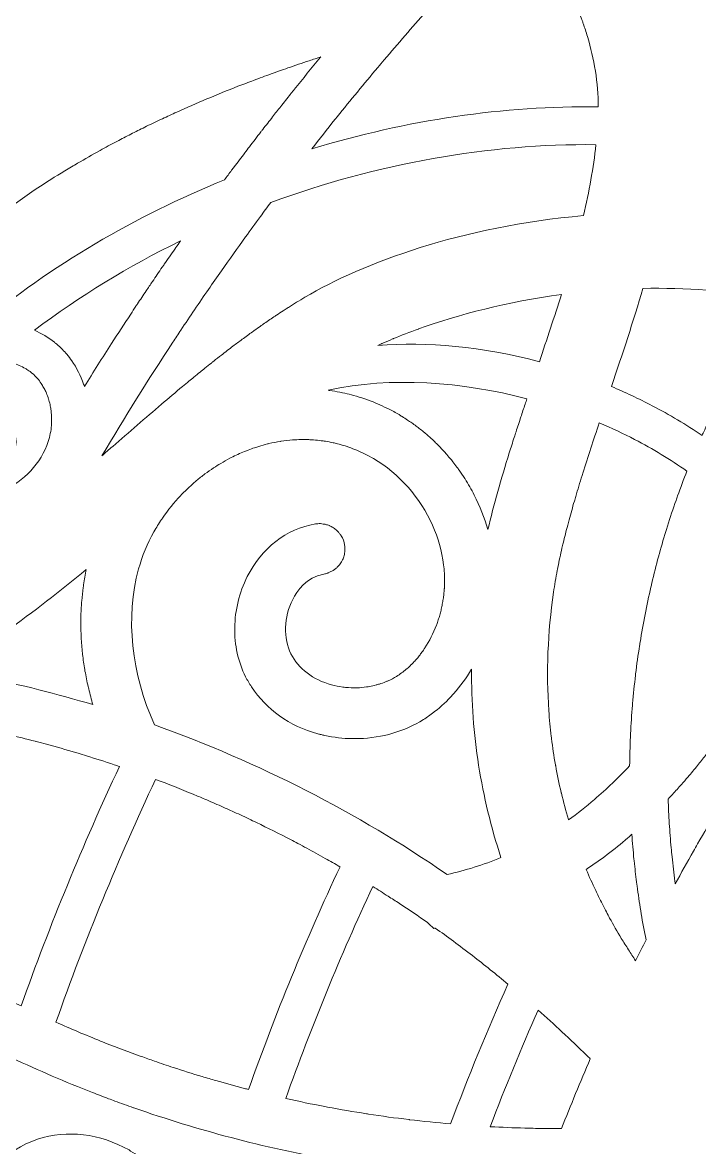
# Model space of a CAD drawing. Header units: millimetres. Extents: x -131 to 670, y -112 to 1620.
# Drawn here: x 344 to 379.3, y 759.7 to 818.3 of the extents above; entities that cross this region are included whole.
import ezdxf

# ---------------------------------------------------------------- set-up
doc = ezdxf.new("R2010")
doc.units = ezdxf.units.MM
doc.header["$MEASUREMENT"] = 0
doc.layers.add('Layer 2', color=7, linetype='Continuous')

msp = doc.modelspace()

# ---------------------------------------------------------------- linework, layer by layer
at = {"layer": 'Layer 2', "lineweight": 0}
for points, knots in [([(358.05, 825.986), (358.466, 825.948), (358.882, 825.901), (359.299, 825.846), (359.301, 825.845), (359.303, 825.845), (359.304, 825.845), (359.294, 825.842), (359.284, 825.84), (359.274, 825.838), (358.617, 825.683), (357.963, 825.517), (357.311, 825.342), (357.069, 825.277), (356.83, 825.204), (356.588, 825.136), (356.169, 825.018), (355.75, 824.902), (355.333, 824.776), (355.038, 824.686), (354.744, 824.589), (354.451, 824.495), (354.093, 824.381), (353.735, 824.27), (353.38, 824.15), (353.055, 824.04), (352.733, 823.923), (352.41, 823.808), (352.09, 823.695), (351.77, 823.583), (351.452, 823.466), (351.106, 823.337), (350.764, 823.201), (350.42, 823.066), (350.13, 822.953), (349.839, 822.841), (349.549, 822.723), (349.188, 822.575), (348.83, 822.421), (348.472, 822.268), (348.206, 822.154), (347.94, 822.041), (347.676, 821.924), (347.301, 821.758), (346.929, 821.584), (346.557, 821.411), (346.315, 821.298), (346.073, 821.186), (345.834, 821.071), (345.446, 820.884), (345.061, 820.691), (344.676, 820.497), (344.458, 820.386), (344.239, 820.276), (344.022, 820.164), (343.623, 819.956), (343.227, 819.743), (342.832, 819.527), (342.636, 819.42), (342.44, 819.313), (342.245, 819.204), (341.835, 818.974), (341.428, 818.741), (341.023, 818.503), (340.849, 818.4), (340.676, 818.297), (340.502, 818.193), (340.082, 817.941), (339.666, 817.685), (339.251, 817.424), (339.1, 817.328), (338.948, 817.231), (338.798, 817.134), (338.367, 816.858), (337.94, 816.577), (337.517, 816.291), (337.389, 816.204), (337.261, 816.116), (337.134, 816.029), (336.693, 815.726), (336.255, 815.419), (335.821, 815.106), (335.718, 815.031), (335.616, 814.956), (335.514, 814.881), (335.061, 814.549), (334.611, 814.214), (334.166, 813.87), (334.091, 813.812), (334.017, 813.753), (333.943, 813.695), (333.475, 813.33), (333.011, 812.961), (332.552, 812.583), (332.511, 812.549), (332.471, 812.515), (332.43, 812.481), (331.944, 812.079), (331.462, 811.67), (330.987, 811.252), (333.06, 815.695), (336.707, 819.635), (341.349, 822.239), (342.419, 822.839), (343.504, 823.357), (344.596, 823.803), (344.597, 823.803), (344.599, 823.804), (344.6, 823.804), (344.868, 823.914), (345.136, 824.018), (345.405, 824.119), (345.417, 824.123), (345.429, 824.127), (345.441, 824.132), (345.7, 824.229), (345.96, 824.322), (346.219, 824.411), (346.235, 824.416), (346.251, 824.422), (346.267, 824.427), (346.525, 824.515), (346.782, 824.599), (347.039, 824.679), (347.054, 824.684), (347.07, 824.689), (347.085, 824.694), (347.345, 824.774), (347.605, 824.851), (347.864, 824.925), (347.875, 824.928), (347.887, 824.931), (347.898, 824.934), (348.164, 825.009), (348.429, 825.081), (348.695, 825.148), (348.699, 825.149), (348.703, 825.15), (348.706, 825.151), (350.616, 825.637), (352.506, 825.937), (354.325, 826.101), (355.151, 826.126), (355.978, 826.118), (356.808, 826.076), (356.841, 826.074), (356.874, 826.07), (356.907, 826.069), (357.288, 826.048), (357.669, 826.022), (358.05, 825.986)], [0, 0, 0, 0, 1, 1, 1, 2, 2, 2, 3, 3, 3, 4, 4, 4, 5, 5, 5, 6, 6, 6, 7, 7, 7, 8, 8, 8, 9, 9, 9, 10, 10, 10, 11, 11, 11, 12, 12, 12, 13, 13, 13, 14, 14, 14, 15, 15, 15, 16, 16, 16, 17, 17, 17, 18, 18, 18, 19, 19, 19, 20, 20, 20, 21, 21, 21, 22, 22, 22, 23, 23, 23, 24, 24, 24, 25, 25, 25, 26, 26, 26, 27, 27, 27, 28, 28, 28, 29, 29, 29, 30, 30, 30, 31, 31, 31, 32, 32, 32, 33, 33, 33, 34, 34, 34, 35, 35, 35, 36, 36, 36, 37, 37, 37, 38, 38, 38, 39, 39, 39, 40, 40, 40, 41, 41, 41, 42, 42, 42, 43, 43, 43, 44, 44, 44, 45, 45, 45, 46, 46, 46, 47, 47, 47, 48, 48, 48, 49, 49, 49, 50, 50, 50, 50]), ([(359.085, 811.734), (359.483, 812.242), (359.877, 812.753), (360.281, 813.257), (360.322, 813.307), (360.362, 813.359), (360.402, 813.409), (361.095, 814.269), (361.8, 815.122), (362.513, 815.969), (362.624, 816.1), (362.735, 816.232), (362.846, 816.363), (363.567, 817.213), (364.296, 818.059), (365.038, 818.895), (367.553, 819.3), (370.104, 819.541), (372.678, 819.609), (372.776, 819.389), (372.869, 819.167), (372.959, 818.941), (373.026, 818.771), (373.089, 818.598), (373.152, 818.425), (373.171, 818.372), (373.192, 818.32), (373.21, 818.267), (373.288, 818.042), (373.362, 817.815), (373.43, 817.586), (373.431, 817.585), (373.431, 817.583), (373.432, 817.581), (373.779, 816.413), (373.992, 815.183), (373.994, 813.923), (369.102, 813.989), (364.011, 813.231), (359.085, 811.734)], [0, 0, 0, 0, 1, 1, 1, 2, 2, 2, 3, 3, 3, 4, 4, 4, 5, 5, 5, 6, 6, 6, 7, 7, 7, 8, 8, 8, 9, 9, 9, 10, 10, 10, 11, 11, 11, 12, 12, 12, 13, 13, 13, 13]), ([(341.722, 802.502), (341.653, 802.482), (341.585, 802.46), (341.517, 802.437), (341.451, 802.418), (341.384, 802.396), (341.319, 802.37), (339.802, 801.763), (338.743, 800.197), (338.744, 798.562), (338.744, 797.681), (339.04, 796.851), (339.567, 796.234), (339.642, 796.145), (339.722, 796.061), (339.807, 795.982), (339.866, 795.926), (339.929, 795.873), (339.995, 795.822), (340.001, 795.817), (340.007, 795.813), (340.014, 795.808), (340.073, 795.763), (340.134, 795.72), (340.197, 795.678), (340.209, 795.67), (340.222, 795.662), (340.235, 795.654), (340.293, 795.617), (340.353, 795.582), (340.414, 795.549), (340.429, 795.54), (340.444, 795.533), (340.459, 795.525), (340.521, 795.493), (340.583, 795.463), (340.647, 795.435), (340.662, 795.429), (340.676, 795.423), (340.691, 795.416), (340.758, 795.388), (340.826, 795.363), (340.895, 795.339), (340.907, 795.335), (340.919, 795.331), (340.931, 795.327), (341.007, 795.302), (341.085, 795.281), (341.163, 795.262), (341.168, 795.261), (341.173, 795.26), (341.178, 795.259), (341.48, 795.189), (341.795, 795.168), (342.107, 795.207), (342.113, 795.208), (342.119, 795.208), (342.125, 795.209), (342.185, 795.217), (342.245, 795.228), (342.305, 795.241), (342.318, 795.243), (342.33, 795.246), (342.343, 795.249), (342.4, 795.262), (342.457, 795.278), (342.514, 795.295), (342.528, 795.299), (342.542, 795.304), (342.556, 795.308), (342.613, 795.327), (342.669, 795.348), (342.726, 795.371), (342.737, 795.376), (342.749, 795.382), (342.761, 795.387), (342.819, 795.412), (342.877, 795.439), (342.934, 795.47), (342.939, 795.473), (342.944, 795.476), (342.949, 795.479), (343.076, 795.549), (343.201, 795.629), (343.32, 795.726), (343.689, 796.03), (343.784, 796.548), (343.568, 796.957), (343.538, 797.015), (343.501, 797.071), (343.457, 797.124), (343.11, 797.548), (342.485, 797.611), (342.061, 797.263), (341.842, 797.083), (341.405, 797.205), (341.162, 797.432), (341.026, 797.559), (340.918, 797.728), (340.844, 797.921), (340.77, 798.115), (340.729, 798.334), (340.729, 798.561), (340.728, 799.391), (341.288, 800.218), (342.059, 800.526), (342.382, 800.656), (342.746, 800.693), (343.11, 800.65), (343.126, 800.648), (343.142, 800.645), (343.159, 800.643), (343.261, 800.629), (343.363, 800.609), (343.464, 800.582), (343.481, 800.578), (343.499, 800.574), (343.516, 800.569), (343.744, 800.505), (343.965, 800.409), (344.171, 800.286), (344.193, 800.273), (344.215, 800.259), (344.236, 800.245), (344.316, 800.194), (344.393, 800.139), (344.466, 800.08), (344.489, 800.062), (344.511, 800.045), (344.533, 800.027), (344.623, 799.95), (344.709, 799.868), (344.787, 799.779), (344.862, 799.692), (344.93, 799.599), (344.995, 799.502), (345.015, 799.472), (345.033, 799.442), (345.052, 799.411), (345.096, 799.339), (345.137, 799.265), (345.175, 799.189), (345.192, 799.155), (345.21, 799.121), (345.226, 799.086), (345.271, 798.988), (345.312, 798.887), (345.347, 798.783), (345.355, 798.76), (345.362, 798.737), (345.369, 798.713), (345.401, 798.615), (345.427, 798.514), (345.45, 798.412), (345.46, 798.367), (345.468, 798.321), (345.476, 798.276), (345.49, 798.199), (345.501, 798.12), (345.51, 798.042), (345.515, 797.994), (345.521, 797.947), (345.525, 797.899), (345.532, 797.8), (345.535, 797.701), (345.535, 797.602), (345.535, 797.58), (345.536, 797.558), (345.536, 797.536), (345.529, 797.255), (345.491, 796.973), (345.419, 796.698), (345.12, 795.552), (344.266, 794.534), (343.191, 794.042), (342.116, 793.548), (340.788, 793.565), (339.725, 794.087), (339.349, 794.271), (339.001, 794.519), (338.69, 794.816), (338.585, 794.916), (338.486, 795.024), (338.39, 795.136), (338.368, 795.16), (338.347, 795.186), (338.326, 795.211), (338.139, 795.437), (337.969, 795.683), (337.82, 795.946), (337.801, 795.979), (337.782, 796.012), (337.764, 796.046), (337.694, 796.175), (337.627, 796.307), (337.567, 796.444), (337.563, 796.453), (337.559, 796.463), (337.555, 796.473), (337.498, 796.604), (337.447, 796.739), (337.399, 796.876), (337.384, 796.919), (337.37, 796.962), (337.356, 797.006), (337.313, 797.138), (337.274, 797.273), (337.241, 797.409), (337.233, 797.439), (337.227, 797.469), (337.22, 797.499), (337.19, 797.63), (337.165, 797.763), (337.144, 797.898), (337.136, 797.951), (337.128, 798.004), (337.121, 798.057), (337.104, 798.187), (337.091, 798.318), (337.083, 798.449), (337.081, 798.473), (337.078, 798.495), (337.077, 798.519), (336.868, 802.474), (339.582, 806.307), (345.145, 809.914), (345.611, 810.215), (346.09, 810.511), (346.577, 810.802), (346.677, 810.862), (346.779, 810.921), (346.879, 810.98), (347.266, 811.207), (347.66, 811.43), (348.059, 811.651), (348.199, 811.728), (348.336, 811.806), (348.478, 811.882), (348.66, 811.98), (348.846, 812.077), (349.031, 812.174), (349.268, 812.298), (349.505, 812.423), (349.747, 812.546), (349.988, 812.668), (350.234, 812.788), (350.48, 812.909), (350.752, 813.042), (351.027, 813.173), (351.305, 813.304), (351.551, 813.419), (351.797, 813.534), (352.048, 813.648), (353.077, 814.114), (354.14, 814.562), (355.237, 814.991), (355.506, 815.095), (355.778, 815.198), (356.051, 815.301), (356.352, 815.414), (356.657, 815.527), (356.963, 815.638), (357.251, 815.742), (357.538, 815.846), (357.831, 815.947), (358.199, 816.076), (358.575, 816.2), (358.949, 816.325), (359.148, 816.39), (359.344, 816.458), (359.545, 816.523), (359.542, 816.52), (359.539, 816.517), (359.537, 816.513), (359.074, 815.953), (358.617, 815.388), (358.163, 814.822), (358.134, 814.785), (358.104, 814.75), (358.075, 814.713), (358.04, 814.67), (358.004, 814.627), (357.969, 814.582), (357.798, 814.368), (357.63, 814.152), (357.46, 813.937), (357.318, 813.758), (357.179, 813.579), (357.039, 813.399), (356.868, 813.181), (356.695, 812.964), (356.525, 812.745), (356.492, 812.7), (356.457, 812.657), (356.423, 812.613), (356.225, 812.358), (356.029, 812.1), (355.833, 811.843), (355.751, 811.735), (355.671, 811.627), (355.589, 811.52), (355.405, 811.277), (355.221, 811.035), (355.038, 810.791), (354.995, 810.733), (354.95, 810.675), (354.906, 810.617), (354.783, 810.451), (354.66, 810.284), (354.537, 810.118), (349.882, 808.223), (345.495, 805.659), (341.722, 802.502)], [0, 0, 0, 0, 1, 1, 1, 2, 2, 2, 3, 3, 3, 4, 4, 4, 5, 5, 5, 6, 6, 6, 7, 7, 7, 8, 8, 8, 9, 9, 9, 10, 10, 10, 11, 11, 11, 12, 12, 12, 13, 13, 13, 14, 14, 14, 15, 15, 15, 16, 16, 16, 17, 17, 17, 18, 18, 18, 19, 19, 19, 20, 20, 20, 21, 21, 21, 22, 22, 22, 23, 23, 23, 24, 24, 24, 25, 25, 25, 26, 26, 26, 27, 27, 27, 28, 28, 28, 29, 29, 29, 30, 30, 30, 31, 31, 31, 32, 32, 32, 33, 33, 33, 34, 34, 34, 35, 35, 35, 36, 36, 36, 37, 37, 37, 38, 38, 38, 39, 39, 39, 40, 40, 40, 41, 41, 41, 42, 42, 42, 43, 43, 43, 44, 44, 44, 45, 45, 45, 46, 46, 46, 47, 47, 47, 48, 48, 48, 49, 49, 49, 50, 50, 50, 51, 51, 51, 52, 52, 52, 53, 53, 53, 54, 54, 54, 55, 55, 55, 56, 56, 56, 57, 57, 57, 58, 58, 58, 59, 59, 59, 60, 60, 60, 61, 61, 61, 62, 62, 62, 63, 63, 63, 64, 64, 64, 65, 65, 65, 66, 66, 66, 67, 67, 67, 68, 68, 68, 69, 69, 69, 70, 70, 70, 71, 71, 71, 72, 72, 72, 73, 73, 73, 74, 74, 74, 75, 75, 75, 76, 76, 76, 77, 77, 77, 78, 78, 78, 79, 79, 79, 80, 80, 80, 81, 81, 81, 82, 82, 82, 83, 83, 83, 84, 84, 84, 85, 85, 85, 86, 86, 86, 87, 87, 87, 88, 88, 88, 89, 89, 89, 90, 90, 90, 91, 91, 91, 92, 92, 92, 93, 93, 93, 94, 94, 94, 95, 95, 95, 96, 96, 96, 97, 97, 97, 98, 98, 98, 99, 99, 99, 100, 100, 100, 101, 101, 101, 102, 102, 102, 103, 103, 103, 104, 104, 104, 104]), ([(358.717, 804), (358.716, 803.999), (358.715, 803.998), (358.714, 803.998), (358.429, 803.829), (358.145, 803.651), (357.861, 803.47), (357.806, 803.435), (357.751, 803.4), (357.695, 803.364), (357.658, 803.34), (357.62, 803.317), (357.583, 803.293), (357.469, 803.219), (357.356, 803.143), (357.244, 803.068), (357.199, 803.039), (357.155, 803.007), (357.111, 802.978), (356.924, 802.852), (356.737, 802.724), (356.551, 802.594), (356.505, 802.563), (356.46, 802.533), (356.415, 802.502), (356.304, 802.424), (356.194, 802.347), (356.083, 802.268), (356.054, 802.247), (356.025, 802.225), (355.996, 802.204), (355.817, 802.075), (355.638, 801.941), (355.459, 801.809), (355.297, 801.69), (355.136, 801.575), (354.974, 801.452), (354.973, 801.451), (354.973, 801.45), (354.972, 801.45), (354.773, 801.299), (354.573, 801.139), (354.374, 800.983), (354.24, 800.879), (354.106, 800.776), (353.973, 800.67), (353.931, 800.637), (353.89, 800.606), (353.849, 800.573), (353.736, 800.484), (353.624, 800.392), (353.511, 800.302), (353.43, 800.236), (353.348, 800.168), (353.266, 800.102), (353.159, 800.015), (353.052, 799.928), (352.945, 799.84), (352.858, 799.769), (352.77, 799.698), (352.683, 799.626), (352.573, 799.535), (352.462, 799.444), (352.352, 799.352), (351.987, 799.048), (351.621, 798.74), (351.253, 798.426), (350.415, 797.711), (349.57, 796.975), (348.713, 796.229), (348.525, 796.065), (348.336, 795.901), (348.148, 795.736), (349.33, 797.734), (350.561, 799.706), (351.839, 801.652), (351.979, 801.865), (352.124, 802.076), (352.265, 802.289), (352.737, 803), (353.214, 803.708), (353.698, 804.412), (353.921, 804.734), (354.147, 805.055), (354.373, 805.377), (354.787, 805.969), (355.206, 806.559), (355.63, 807.145), (355.885, 807.499), (356.142, 807.851), (356.401, 808.203), (356.583, 808.45), (356.768, 808.694), (356.952, 808.939), (362.472, 810.967), (368.311, 812.017), (373.873, 811.949), (373.742, 810.747), (373.517, 809.511), (373.22, 808.252), (366.896, 807.698), (361.726, 805.778), (358.717, 804)], [0, 0, 0, 0, 1, 1, 1, 2, 2, 2, 3, 3, 3, 4, 4, 4, 5, 5, 5, 6, 6, 6, 7, 7, 7, 8, 8, 8, 9, 9, 9, 10, 10, 10, 11, 11, 11, 12, 12, 12, 13, 13, 13, 14, 14, 14, 15, 15, 15, 16, 16, 16, 17, 17, 17, 18, 18, 18, 19, 19, 19, 20, 20, 20, 21, 21, 21, 22, 22, 22, 23, 23, 23, 24, 24, 24, 25, 25, 25, 26, 26, 26, 27, 27, 27, 28, 28, 28, 29, 29, 29, 30, 30, 30, 31, 31, 31, 32, 32, 32, 33, 33, 33, 34, 34, 34, 34]), ([(347.247, 799.352), (347.234, 799.393), (347.216, 799.431), (347.202, 799.471), (347.049, 799.907), (346.846, 800.321), (346.586, 800.694), (346.503, 800.812), (346.413, 800.925), (346.319, 801.035), (346.306, 801.051), (346.295, 801.068), (346.281, 801.084), (346.281, 801.084), (346.281, 801.084), (346.281, 801.084), (346.28, 801.085), (346.28, 801.085), (346.28, 801.086), (346.202, 801.175), (346.121, 801.261), (346.037, 801.343), (346.026, 801.354), (346.013, 801.363), (346.002, 801.374), (345.915, 801.457), (345.826, 801.536), (345.733, 801.611), (345.716, 801.626), (345.698, 801.639), (345.68, 801.653), (345.358, 801.908), (345.007, 802.119), (344.637, 802.279), (346.992, 804.059), (349.551, 805.618), (352.241, 806.933), (352.218, 806.9), (352.195, 806.866), (352.171, 806.832), (352.095, 806.724), (352.018, 806.616), (351.943, 806.507), (351.76, 806.245), (351.575, 805.982), (351.394, 805.718), (351.36, 805.668), (351.326, 805.618), (351.292, 805.568), (351.121, 805.318), (350.953, 805.067), (350.783, 804.817), (350.674, 804.654), (350.562, 804.491), (350.453, 804.328), (350.302, 804.105), (350.15, 803.882), (350.001, 803.658), (349.974, 803.616), (349.947, 803.574), (349.92, 803.533), (349.83, 803.398), (349.743, 803.261), (349.654, 803.125), (349.318, 802.615), (348.982, 802.105), (348.653, 801.591), (348.178, 800.849), (347.709, 800.102), (347.247, 799.352)], [0, 0, 0, 0, 1, 1, 1, 2, 2, 2, 3, 3, 3, 4, 4, 4, 5, 5, 5, 6, 6, 6, 7, 7, 7, 8, 8, 8, 9, 9, 9, 10, 10, 10, 11, 11, 11, 12, 12, 12, 13, 13, 13, 14, 14, 14, 15, 15, 15, 16, 16, 16, 17, 17, 17, 18, 18, 18, 19, 19, 19, 20, 20, 20, 21, 21, 21, 22, 22, 22, 23, 23, 23, 23]), ([(376.32, 804.462), (378.544, 804.501), (380.741, 804.338), (382.905, 803.974), (382.949, 803.746), (382.989, 803.515), (383.028, 803.284), (382.914, 803.117), (382.809, 802.944), (382.698, 802.775), (382.498, 802.473), (382.299, 802.172), (382.107, 801.866), (381.987, 801.673), (381.873, 801.478), (381.756, 801.283), (381.563, 800.964), (381.372, 800.643), (381.188, 800.318), (381.095, 800.154), (381.005, 799.989), (380.914, 799.824), (380.705, 799.445), (380.502, 799.063), (380.305, 798.678), (380.244, 798.558), (380.182, 798.438), (380.122, 798.317), (379.892, 797.857), (379.671, 797.393), (379.458, 796.925), (379.439, 796.883), (379.418, 796.843), (379.399, 796.801), (378.563, 797.364), (377.7, 797.885), (376.803, 798.351), (376.095, 798.72), (375.387, 799.05), (374.68, 799.349), (375.25, 801.042), (375.819, 802.751), (376.32, 804.462)], [0, 0, 0, 0, 1, 1, 1, 2, 2, 2, 3, 3, 3, 4, 4, 4, 5, 5, 5, 6, 6, 6, 7, 7, 7, 8, 8, 8, 9, 9, 9, 10, 10, 10, 11, 11, 11, 12, 12, 12, 13, 13, 13, 14, 14, 14, 14]), ([(362.523, 801.495), (362.571, 801.517), (362.617, 801.539), (362.666, 801.561), (362.705, 801.578), (362.744, 801.595), (362.783, 801.612), (362.946, 801.684), (363.112, 801.755), (363.284, 801.827), (363.302, 801.834), (363.319, 801.841), (363.337, 801.849), (363.743, 802.016), (364.173, 802.183), (364.626, 802.346), (364.632, 802.348), (364.638, 802.35), (364.643, 802.352), (366.716, 803.096), (369.258, 803.768), (372.075, 804.146), (371.709, 802.978), (371.318, 801.806), (370.926, 800.641), (367.947, 801.438), (365.083, 801.674), (362.523, 801.495)], [0, 0, 0, 0, 1, 1, 1, 2, 2, 2, 3, 3, 3, 4, 4, 4, 5, 5, 5, 6, 6, 6, 7, 7, 7, 8, 8, 8, 9, 9, 9, 9]), ([(368.252, 791.897), (368.071, 792.515), (367.831, 793.117), (367.537, 793.692), (367.537, 793.693), (367.536, 793.693), (367.536, 793.694), (367.536, 793.694), (367.536, 793.695), (367.535, 793.696), (367.389, 793.983), (367.229, 794.263), (367.056, 794.535), (367.056, 794.536), (367.056, 794.537), (367.055, 794.537), (367.051, 794.543), (367.047, 794.549), (367.043, 794.555), (366.949, 794.703), (366.85, 794.848), (366.749, 794.992), (366.711, 795.045), (366.672, 795.096), (366.634, 795.149), (366.563, 795.245), (366.49, 795.341), (366.416, 795.434), (366.37, 795.493), (366.324, 795.55), (366.277, 795.607), (366.204, 795.695), (366.13, 795.781), (366.054, 795.867), (366.006, 795.921), (365.959, 795.977), (365.909, 796.03), (365.815, 796.133), (365.717, 796.234), (365.618, 796.333), (365.557, 796.394), (365.495, 796.454), (365.433, 796.513), (365.338, 796.604), (365.243, 796.693), (365.145, 796.779), (365.083, 796.834), (365.019, 796.886), (364.956, 796.939), (364.88, 797.003), (364.803, 797.067), (364.724, 797.129), (364.656, 797.183), (364.586, 797.236), (364.516, 797.288), (364.439, 797.346), (364.36, 797.402), (364.28, 797.458), (364.209, 797.508), (364.139, 797.558), (364.066, 797.605), (363.972, 797.668), (363.875, 797.727), (363.778, 797.787), (363.725, 797.819), (363.674, 797.854), (363.621, 797.885), (363.438, 797.992), (363.253, 798.09), (363.066, 798.184), (363.041, 798.197), (363.015, 798.209), (362.989, 798.222), (362.827, 798.302), (362.662, 798.377), (362.497, 798.448), (362.467, 798.461), (362.438, 798.474), (362.408, 798.486), (362.03, 798.644), (361.646, 798.777), (361.257, 798.885), (361.22, 798.895), (361.184, 798.903), (361.148, 798.913), (360.992, 798.954), (360.835, 798.991), (360.677, 799.025), (360.63, 799.035), (360.582, 799.045), (360.534, 799.055), (360.359, 799.089), (360.183, 799.119), (360.007, 799.144), (359.989, 799.146), (359.972, 799.15), (359.954, 799.152), (359.944, 799.154), (359.934, 799.156), (359.924, 799.157), (363.215, 799.885), (366.911, 799.587), (370.28, 798.714), (370.248, 798.618), (370.217, 798.524), (370.185, 798.428), (370.111, 798.207), (370.038, 797.985), (369.965, 797.765), (369.88, 797.507), (369.796, 797.25), (369.712, 796.993), (369.681, 796.896), (369.65, 796.799), (369.619, 796.702), (369.533, 796.433), (369.444, 796.162), (369.361, 795.895), (368.938, 794.538), (368.557, 793.206), (368.252, 791.897)], [0, 0, 0, 0, 1, 1, 1, 2, 2, 2, 3, 3, 3, 4, 4, 4, 5, 5, 5, 6, 6, 6, 7, 7, 7, 8, 8, 8, 9, 9, 9, 10, 10, 10, 11, 11, 11, 12, 12, 12, 13, 13, 13, 14, 14, 14, 15, 15, 15, 16, 16, 16, 17, 17, 17, 18, 18, 18, 19, 19, 19, 20, 20, 20, 21, 21, 21, 22, 22, 22, 23, 23, 23, 24, 24, 24, 25, 25, 25, 26, 26, 26, 27, 27, 27, 28, 28, 28, 29, 29, 29, 30, 30, 30, 31, 31, 31, 32, 32, 32, 33, 33, 33, 34, 34, 34, 35, 35, 35, 36, 36, 36, 37, 37, 37, 38, 38, 38, 39, 39, 39, 40, 40, 40, 40]), ([(376.172, 786.027), (376.162, 785.965), (376.152, 785.903), (376.142, 785.841), (376.067, 785.355), (375.998, 784.868), (375.939, 784.378), (375.936, 784.355), (375.934, 784.331), (375.931, 784.308), (375.873, 783.817), (375.823, 783.325), (375.781, 782.83), (375.779, 782.804), (375.776, 782.777), (375.774, 782.75), (375.733, 782.253), (375.701, 781.754), (375.677, 781.253), (375.674, 781.199), (375.672, 781.145), (375.67, 781.091), (375.648, 780.589), (375.631, 780.086), (375.626, 779.581), (375.041, 778.97), (374.431, 778.382), (373.79, 777.825), (373.354, 777.448), (372.903, 777.102), (372.445, 776.773), (372.442, 776.779), (372.441, 776.787), (372.439, 776.794), (372.304, 777.245), (372.183, 777.7), (372.073, 778.158), (372.069, 778.174), (372.066, 778.19), (372.062, 778.205), (371.954, 778.66), (371.859, 779.117), (371.776, 779.578), (371.772, 779.6), (371.768, 779.622), (371.764, 779.644), (371.684, 780.096), (371.615, 780.553), (371.558, 781.011), (371.554, 781.045), (371.55, 781.079), (371.546, 781.113), (371.493, 781.558), (371.451, 782.006), (371.419, 782.458), (371.281, 784.457), (371.361, 786.515), (371.664, 788.628), (371.718, 789.005), (371.784, 789.388), (371.858, 789.775), (371.868, 789.828), (371.88, 789.882), (371.891, 789.936), (371.956, 790.265), (372.026, 790.596), (372.104, 790.932), (372.124, 791.019), (372.147, 791.108), (372.168, 791.196), (372.241, 791.504), (372.319, 791.814), (372.401, 792.128), (372.426, 792.221), (372.452, 792.316), (372.477, 792.41), (372.564, 792.729), (372.653, 793.05), (372.748, 793.373), (372.772, 793.456), (372.796, 793.538), (372.82, 793.621), (372.926, 793.98), (373.036, 794.341), (373.149, 794.705), (373.163, 794.748), (373.176, 794.791), (373.189, 794.835), (373.458, 795.692), (373.745, 796.564), (374.042, 797.451), (374.687, 797.181), (375.307, 796.893), (375.888, 796.591), (376.831, 796.1), (377.737, 795.547), (378.608, 794.94), (378.439, 794.512), (378.28, 794.08), (378.125, 793.647), (378.098, 793.571), (378.071, 793.495), (378.044, 793.419), (377.887, 792.974), (377.737, 792.526), (377.595, 792.075), (377.583, 792.037), (377.572, 791.998), (377.561, 791.96), (377.425, 791.525), (377.297, 791.087), (377.176, 790.647), (377.161, 790.592), (377.145, 790.538), (377.13, 790.483), (377.005, 790.025), (376.889, 789.564), (376.779, 789.1), (376.764, 789.034), (376.749, 788.967), (376.733, 788.9), (376.514, 787.952), (376.327, 786.994), (376.172, 786.027)], [0, 0, 0, 0, 1, 1, 1, 2, 2, 2, 3, 3, 3, 4, 4, 4, 5, 5, 5, 6, 6, 6, 7, 7, 7, 8, 8, 8, 9, 9, 9, 10, 10, 10, 11, 11, 11, 12, 12, 12, 13, 13, 13, 14, 14, 14, 15, 15, 15, 16, 16, 16, 17, 17, 17, 18, 18, 18, 19, 19, 19, 20, 20, 20, 21, 21, 21, 22, 22, 22, 23, 23, 23, 24, 24, 24, 25, 25, 25, 26, 26, 26, 27, 27, 27, 28, 28, 28, 29, 29, 29, 30, 30, 30, 31, 31, 31, 32, 32, 32, 33, 33, 33, 34, 34, 34, 35, 35, 35, 36, 36, 36, 37, 37, 37, 38, 38, 38, 39, 39, 39, 40, 40, 40, 41, 41, 41, 41]), ([(360.79, 791.101), (360.761, 791.272), (360.699, 791.427), (360.614, 791.566), (360.614, 791.567), (360.614, 791.567), (360.614, 791.567), (360.598, 791.594), (360.579, 791.619), (360.561, 791.644), (360.56, 791.645), (360.559, 791.646), (360.558, 791.647), (360.531, 791.685), (360.503, 791.722), (360.472, 791.757), (360.471, 791.758), (360.47, 791.76), (360.469, 791.761), (360.448, 791.785), (360.425, 791.808), (360.402, 791.83), (360.4, 791.831), (360.399, 791.832), (360.398, 791.833), (360.367, 791.863), (360.334, 791.892), (360.3, 791.918), (360.297, 791.92), (360.295, 791.923), (360.292, 791.925), (360.267, 791.945), (360.241, 791.964), (360.214, 791.982), (360.212, 791.984), (360.209, 791.985), (360.207, 791.986), (360.173, 792.009), (360.137, 792.028), (360.101, 792.047), (360.096, 792.05), (360.092, 792.053), (360.086, 792.055), (360.059, 792.069), (360.032, 792.084), (360.004, 792.097), (360.001, 792.098), (359.998, 792.098), (359.995, 792.1), (359.961, 792.114), (359.925, 792.125), (359.889, 792.136), (359.876, 792.14), (359.864, 792.145), (359.851, 792.149), (359.825, 792.156), (359.8, 792.166), (359.774, 792.172), (359.772, 792.172), (359.769, 792.172), (359.767, 792.173), (359.734, 792.18), (359.701, 792.182), (359.668, 792.186), (359.623, 792.193), (359.58, 792.203), (359.534, 792.205), (359.445, 792.208), (359.355, 792.202), (359.264, 792.187), (357.761, 791.932), (356.469, 790.933), (355.721, 789.446), (355.3, 788.609), (355.081, 787.69), (355.066, 786.788), (355.051, 785.886), (355.239, 785), (355.633, 784.227), (355.726, 784.046), (355.828, 783.87), (355.938, 783.701), (356.712, 782.522), (357.919, 781.663), (359.396, 781.253), (359.452, 781.238), (359.509, 781.228), (359.565, 781.214), (359.629, 781.198), (359.693, 781.182), (359.757, 781.169), (360.227, 781.065), (360.705, 781.011), (361.181, 781.003), (361.231, 781.002), (361.28, 781.003), (361.329, 781.003), (361.399, 781.003), (361.47, 781), (361.54, 781.003), (362.737, 781.045), (363.908, 781.385), (364.891, 781.999), (365.075, 782.115), (365.252, 782.242), (365.424, 782.374), (365.44, 782.386), (365.456, 782.398), (365.472, 782.41), (365.815, 782.677), (366.133, 782.975), (366.426, 783.3), (366.44, 783.314), (366.452, 783.329), (366.465, 783.343), (366.813, 783.734), (367.125, 784.161), (367.396, 784.619), (367.386, 782.924), (367.51, 781.255), (367.766, 779.619), (368.023, 777.98), (368.411, 776.374), (368.929, 774.806), (368.009, 774.426), (367.071, 774.128), (366.123, 773.928), (361.441, 777.144), (356.329, 779.775), (350.891, 781.717), (349.685, 784.392), (349.366, 787.317), (350.062, 789.844), (350.247, 790.517), (350.518, 791.169), (350.862, 791.785), (350.984, 792.002), (351.116, 792.214), (351.255, 792.422), (351.272, 792.447), (351.289, 792.472), (351.305, 792.496), (351.589, 792.911), (351.907, 793.305), (352.255, 793.674), (352.273, 793.694), (352.292, 793.713), (352.311, 793.733), (352.435, 793.862), (352.567, 793.985), (352.699, 794.108), (352.807, 794.209), (352.917, 794.307), (353.03, 794.403), (353.17, 794.522), (353.309, 794.641), (353.455, 794.751), (353.474, 794.766), (353.493, 794.78), (353.512, 794.794), (353.659, 794.904), (353.813, 795.005), (353.966, 795.107), (354.09, 795.188), (354.214, 795.267), (354.342, 795.342), (354.498, 795.435), (354.655, 795.529), (354.817, 795.613), (354.838, 795.624), (354.859, 795.635), (354.88, 795.645), (355.11, 795.763), (355.344, 795.871), (355.583, 795.969), (355.646, 795.994), (355.709, 796.016), (355.773, 796.04), (355.881, 796.082), (355.989, 796.122), (356.097, 796.158), (356.172, 796.184), (356.247, 796.207), (356.322, 796.23), (356.472, 796.276), (356.622, 796.318), (356.771, 796.355), (356.797, 796.361), (356.822, 796.369), (356.847, 796.375), (357.048, 796.422), (357.25, 796.461), (357.45, 796.492), (357.457, 796.493), (357.464, 796.494), (357.47, 796.495), (357.675, 796.526), (357.879, 796.55), (358.082, 796.565), (358.226, 796.576), (358.37, 796.582), (358.513, 796.586), (358.535, 796.586), (358.558, 796.588), (358.58, 796.588), (358.657, 796.589), (358.732, 796.585), (358.809, 796.584), (358.887, 796.582), (358.965, 796.582), (359.043, 796.578), (359.088, 796.575), (359.132, 796.57), (359.176, 796.566), (359.306, 796.557), (359.436, 796.544), (359.564, 796.528), (359.639, 796.518), (359.713, 796.507), (359.787, 796.496), (359.92, 796.474), (360.053, 796.449), (360.186, 796.42), (360.26, 796.403), (360.335, 796.386), (360.409, 796.367), (360.544, 796.333), (360.679, 796.295), (360.812, 796.253), (360.88, 796.231), (360.947, 796.208), (361.014, 796.185), (361.15, 796.137), (361.285, 796.086), (361.419, 796.03), (361.714, 795.906), (362.005, 795.764), (362.288, 795.599), (363.642, 794.808), (364.727, 793.558), (365.366, 792.119), (365.656, 791.465), (365.855, 790.771), (365.944, 790.063), (365.981, 789.771), (365.996, 789.478), (365.994, 789.187), (365.992, 789.075), (365.987, 788.963), (365.981, 788.852), (365.98, 788.836), (365.98, 788.819), (365.978, 788.802), (365.972, 788.71), (365.962, 788.619), (365.952, 788.527), (365.947, 788.485), (365.944, 788.443), (365.938, 788.401), (365.927, 788.315), (365.913, 788.229), (365.899, 788.143), (365.891, 788.098), (365.884, 788.052), (365.875, 788.007), (365.859, 787.922), (365.841, 787.839), (365.822, 787.756), (365.811, 787.711), (365.801, 787.667), (365.789, 787.623), (365.768, 787.539), (365.746, 787.455), (365.722, 787.372), (365.71, 787.332), (365.697, 787.293), (365.684, 787.253), (365.657, 787.167), (365.63, 787.082), (365.599, 786.998), (365.589, 786.968), (365.577, 786.939), (365.565, 786.91), (365.407, 786.492), (365.208, 786.097), (364.972, 785.735), (364.96, 785.716), (364.948, 785.697), (364.935, 785.678), (364.883, 785.6), (364.828, 785.525), (364.773, 785.451), (364.755, 785.426), (364.737, 785.402), (364.718, 785.378), (364.663, 785.306), (364.606, 785.237), (364.548, 785.169), (364.528, 785.145), (364.507, 785.122), (364.486, 785.098), (364.426, 785.031), (364.365, 784.965), (364.302, 784.902), (364.283, 784.882), (364.262, 784.863), (364.242, 784.843), (364.176, 784.779), (364.109, 784.715), (364.039, 784.655), (364.026, 784.643), (364.012, 784.633), (363.999, 784.622), (363.836, 784.484), (363.666, 784.357), (363.487, 784.245), (363.486, 784.244), (363.486, 784.244), (363.485, 784.244), (363.351, 784.16), (363.208, 784.087), (363.061, 784.02), (363.015, 783.999), (362.966, 783.982), (362.919, 783.963), (362.814, 783.92), (362.706, 783.88), (362.597, 783.847), (362.541, 783.829), (362.485, 783.813), (362.429, 783.799), (362.317, 783.769), (362.203, 783.745), (362.088, 783.724), (362.036, 783.714), (361.985, 783.703), (361.933, 783.696), (361.767, 783.672), (361.599, 783.655), (361.431, 783.65), (361.43, 783.65), (361.428, 783.65), (361.427, 783.649), (361.23, 783.643), (361.032, 783.654), (360.835, 783.674), (360.785, 783.679), (360.736, 783.684), (360.687, 783.692), (360.49, 783.718), (360.293, 783.752), (360.102, 783.805), (360.102, 783.805), (360.101, 783.805), (360.101, 783.805), (359.138, 784.072), (358.389, 784.648), (357.991, 785.427), (357.592, 786.211), (357.629, 787.348), (358.086, 788.255), (358.301, 788.682), (358.796, 789.422), (359.706, 789.576), (359.768, 789.586), (359.825, 789.606), (359.883, 789.624), (359.901, 789.63), (359.919, 789.633), (359.936, 789.639), (359.986, 789.657), (360.031, 789.681), (360.077, 789.704), (360.103, 789.717), (360.131, 789.729), (360.156, 789.744), (360.198, 789.769), (360.237, 789.797), (360.275, 789.826), (360.301, 789.845), (360.326, 789.864), (360.35, 789.884), (360.385, 789.915), (360.418, 789.948), (360.45, 789.982), (360.472, 790.006), (360.493, 790.03), (360.513, 790.055), (360.542, 790.091), (360.569, 790.128), (360.594, 790.166), (360.612, 790.195), (360.628, 790.224), (360.644, 790.253), (360.666, 790.293), (360.687, 790.332), (360.704, 790.374), (360.718, 790.407), (360.728, 790.441), (360.739, 790.474), (360.752, 790.516), (360.767, 790.557), (360.777, 790.6), (360.786, 790.643), (360.789, 790.688), (360.794, 790.732), (360.808, 790.853), (360.811, 790.975), (360.79, 791.101)], [0, 0, 0, 0, 1, 1, 1, 2, 2, 2, 3, 3, 3, 4, 4, 4, 5, 5, 5, 6, 6, 6, 7, 7, 7, 8, 8, 8, 9, 9, 9, 10, 10, 10, 11, 11, 11, 12, 12, 12, 13, 13, 13, 14, 14, 14, 15, 15, 15, 16, 16, 16, 17, 17, 17, 18, 18, 18, 19, 19, 19, 20, 20, 20, 21, 21, 21, 22, 22, 22, 23, 23, 23, 24, 24, 24, 25, 25, 25, 26, 26, 26, 27, 27, 27, 28, 28, 28, 29, 29, 29, 30, 30, 30, 31, 31, 31, 32, 32, 32, 33, 33, 33, 34, 34, 34, 35, 35, 35, 36, 36, 36, 37, 37, 37, 38, 38, 38, 39, 39, 39, 40, 40, 40, 41, 41, 41, 42, 42, 42, 43, 43, 43, 44, 44, 44, 45, 45, 45, 46, 46, 46, 47, 47, 47, 48, 48, 48, 49, 49, 49, 50, 50, 50, 51, 51, 51, 52, 52, 52, 53, 53, 53, 54, 54, 54, 55, 55, 55, 56, 56, 56, 57, 57, 57, 58, 58, 58, 59, 59, 59, 60, 60, 60, 61, 61, 61, 62, 62, 62, 63, 63, 63, 64, 64, 64, 65, 65, 65, 66, 66, 66, 67, 67, 67, 68, 68, 68, 69, 69, 69, 70, 70, 70, 71, 71, 71, 72, 72, 72, 73, 73, 73, 74, 74, 74, 75, 75, 75, 76, 76, 76, 77, 77, 77, 78, 78, 78, 79, 79, 79, 80, 80, 80, 81, 81, 81, 82, 82, 82, 83, 83, 83, 84, 84, 84, 85, 85, 85, 86, 86, 86, 87, 87, 87, 88, 88, 88, 89, 89, 89, 90, 90, 90, 91, 91, 91, 92, 92, 92, 93, 93, 93, 94, 94, 94, 95, 95, 95, 96, 96, 96, 97, 97, 97, 98, 98, 98, 99, 99, 99, 100, 100, 100, 101, 101, 101, 102, 102, 102, 103, 103, 103, 104, 104, 104, 105, 105, 105, 106, 106, 106, 107, 107, 107, 108, 108, 108, 109, 109, 109, 110, 110, 110, 111, 111, 111, 112, 112, 112, 113, 113, 113, 114, 114, 114, 115, 115, 115, 116, 116, 116, 117, 117, 117, 118, 118, 118, 119, 119, 119, 120, 120, 120, 121, 121, 121, 122, 122, 122, 123, 123, 123, 124, 124, 124, 125, 125, 125, 126, 126, 126, 127, 127, 127, 128, 128, 128, 129, 129, 129, 130, 130, 130, 131, 131, 131, 132, 132, 132, 133, 133, 133, 134, 134, 134, 135, 135, 135, 136, 136, 136, 136]), ([(341.989, 784.211), (342.37, 785.008), (342.76, 785.801), (343.156, 786.592), (344.577, 787.593), (345.969, 788.688), (347.34, 789.824), (347.284, 789.558), (347.238, 789.289), (347.198, 789.019), (347.191, 788.972), (347.186, 788.924), (347.179, 788.877), (347.148, 788.649), (347.123, 788.42), (347.103, 788.191), (347.099, 788.14), (347.094, 788.089), (347.09, 788.038), (347.07, 787.766), (347.056, 787.493), (347.052, 787.218), (347.048, 786.944), (347.056, 786.668), (347.068, 786.392), (347.07, 786.355), (347.071, 786.319), (347.073, 786.282), (347.087, 786.009), (347.109, 785.736), (347.139, 785.462), (347.141, 785.439), (347.145, 785.416), (347.147, 785.392), (347.178, 785.128), (347.215, 784.863), (347.26, 784.598), (347.264, 784.574), (347.267, 784.551), (347.271, 784.527), (347.319, 784.255), (347.374, 783.983), (347.437, 783.712), (347.446, 783.672), (347.456, 783.632), (347.465, 783.592), (347.53, 783.319), (347.6, 783.046), (347.681, 782.774), (345.817, 783.334), (343.918, 783.815), (341.989, 784.211)], [0, 0, 0, 0, 1, 1, 1, 2, 2, 2, 3, 3, 3, 4, 4, 4, 5, 5, 5, 6, 6, 6, 7, 7, 7, 8, 8, 8, 9, 9, 9, 10, 10, 10, 11, 11, 11, 12, 12, 12, 13, 13, 13, 14, 14, 14, 15, 15, 15, 16, 16, 16, 17, 17, 17, 17]), ([(377.855, 778.099), (378.014, 778.271), (378.172, 778.445), (378.328, 778.621), (378.44, 778.747), (378.551, 778.874), (378.661, 779.003), (378.831, 779.201), (378.997, 779.402), (379.162, 779.605), (379.302, 779.777), (379.439, 779.951), (379.575, 780.127), (379.694, 780.28), (379.812, 780.434), (379.928, 780.589), (380.041, 780.741), (380.154, 780.893), (380.265, 781.047), (380.399, 781.233), (380.529, 781.421), (380.658, 781.61), (380.815, 781.84), (380.969, 782.072), (381.12, 782.306), (381.191, 782.414), (381.26, 782.523), (381.329, 782.633), (381.73, 783.27), (382.107, 783.922), (382.46, 784.586), (382.485, 784.633), (382.51, 784.68), (382.534, 784.726), (383.297, 786.179), (383.946, 787.691), (384.471, 789.248), (384.962, 788.586), (385.425, 787.904), (385.848, 787.203), (385.92, 787.082), (386.071, 786.789), (386.252, 786.424), (386.251, 786.424), (386.251, 786.424), (386.251, 786.423), (385.909, 785.959), (385.568, 785.495), (385.234, 785.025), (385.133, 784.883), (385.037, 784.739), (384.937, 784.596), (384.567, 784.071), (384.201, 783.543), (383.84, 783.012), (383.657, 782.743), (383.475, 782.472), (383.294, 782.201), (382.926, 781.649), (382.563, 781.095), (382.206, 780.538), (382.123, 780.41), (382.036, 780.283), (381.954, 780.154), (381.873, 780.027), (381.796, 779.897), (381.716, 779.769), (381.361, 779.205), (381.011, 778.639), (380.666, 778.07), (380.501, 777.798), (380.337, 777.525), (380.174, 777.25), (379.832, 776.674), (379.494, 776.096), (379.163, 775.514), (379.09, 775.388), (379.014, 775.263), (378.943, 775.136), (378.623, 774.572), (378.309, 774.004), (378, 773.435), (377.994, 773.479), (377.989, 773.523), (377.983, 773.567), (377.926, 773.992), (377.877, 774.419), (377.833, 774.846), (377.817, 775.005), (377.802, 775.163), (377.788, 775.321), (377.75, 775.738), (377.717, 776.157), (377.692, 776.577), (377.666, 777.001), (377.645, 777.427), (377.632, 777.854), (377.708, 777.934), (377.78, 778.018), (377.855, 778.099)], [0, 0, 0, 0, 1, 1, 1, 2, 2, 2, 3, 3, 3, 4, 4, 4, 5, 5, 5, 6, 6, 6, 7, 7, 7, 8, 8, 8, 9, 9, 9, 10, 10, 10, 11, 11, 11, 12, 12, 12, 13, 13, 13, 14, 14, 14, 15, 15, 15, 16, 16, 16, 17, 17, 17, 18, 18, 18, 19, 19, 19, 20, 20, 20, 21, 21, 21, 22, 22, 22, 23, 23, 23, 24, 24, 24, 25, 25, 25, 26, 26, 26, 27, 27, 27, 28, 28, 28, 29, 29, 29, 30, 30, 30, 31, 31, 31, 32, 32, 32, 33, 33, 33, 33]), ([(343.947, 767.073), (343.321, 767.376), (342.699, 767.691), (342.082, 768.015), (342.049, 768.032), (342.018, 768.049), (341.985, 768.066), (341.406, 768.371), (340.831, 768.686), (340.259, 769.01), (340.088, 769.107), (339.918, 769.21), (339.747, 769.309), (339.304, 769.566), (338.861, 769.823), (338.423, 770.092), (337.793, 770.479), (337.167, 770.876), (336.547, 771.287), (337.844, 774.826), (339.277, 778.313), (340.841, 781.742), (341.253, 781.662), (341.662, 781.575), (342.071, 781.487), (342.239, 781.45), (342.406, 781.414), (342.574, 781.376), (342.78, 781.33), (342.985, 781.282), (343.19, 781.233), (343.23, 781.224), (343.27, 781.215), (343.309, 781.205), (343.767, 781.097), (344.222, 780.984), (344.675, 780.866), (344.696, 780.861), (344.716, 780.856), (344.737, 780.85), (344.915, 780.804), (345.092, 780.757), (345.269, 780.709), (345.776, 780.571), (346.281, 780.428), (346.784, 780.278), (346.826, 780.266), (346.868, 780.253), (346.911, 780.24), (347.057, 780.197), (347.202, 780.152), (347.348, 780.107), (347.831, 779.958), (348.312, 779.803), (348.791, 779.643), (348.882, 779.613), (348.974, 779.583), (349.066, 779.552), (347.16, 775.477), (345.451, 771.314), (343.947, 767.073)], [0, 0, 0, 0, 1, 1, 1, 2, 2, 2, 3, 3, 3, 4, 4, 4, 5, 5, 5, 6, 6, 6, 7, 7, 7, 8, 8, 8, 9, 9, 9, 10, 10, 10, 11, 11, 11, 12, 12, 12, 13, 13, 13, 14, 14, 14, 15, 15, 15, 16, 16, 16, 17, 17, 17, 18, 18, 18, 19, 19, 19, 20, 20, 20, 20]), ([(350.946, 778.88), (350.946, 778.88), (350.946, 778.88), (350.946, 778.88), (351.604, 778.634), (352.255, 778.373), (352.902, 778.105), (353.103, 778.022), (353.305, 777.94), (353.505, 777.855), (353.79, 777.734), (354.073, 777.609), (354.356, 777.484), (354.546, 777.399), (354.736, 777.314), (354.926, 777.228), (355.219, 777.094), (355.512, 776.961), (355.803, 776.823), (355.934, 776.761), (356.064, 776.696), (356.194, 776.633), (356.793, 776.345), (357.386, 776.047), (357.975, 775.741), (358.102, 775.674), (358.23, 775.608), (358.358, 775.541), (358.669, 775.376), (358.979, 775.208), (359.287, 775.039), (359.451, 774.949), (359.613, 774.857), (359.776, 774.766), (360.033, 774.621), (360.292, 774.477), (360.547, 774.329), (360.548, 774.328), (360.548, 774.328), (360.548, 774.328), (358.771, 770.539), (357.182, 766.667), (355.786, 762.721), (355.712, 762.74), (355.638, 762.76), (355.564, 762.779), (355.072, 762.908), (354.581, 763.043), (354.091, 763.184), (353.851, 763.253), (353.611, 763.322), (353.372, 763.394), (352.865, 763.547), (352.361, 763.706), (351.857, 763.871), (351.534, 763.978), (351.212, 764.087), (350.89, 764.199), (350.657, 764.279), (350.425, 764.364), (350.192, 764.447), (349.573, 764.67), (348.956, 764.901), (348.342, 765.144), (348.255, 765.178), (348.169, 765.213), (348.082, 765.247), (347.303, 765.56), (346.528, 765.886), (345.758, 766.23), (347.277, 770.531), (349.009, 774.752), (350.946, 778.88)], [0, 0, 0, 0, 1, 1, 1, 2, 2, 2, 3, 3, 3, 4, 4, 4, 5, 5, 5, 6, 6, 6, 7, 7, 7, 8, 8, 8, 9, 9, 9, 10, 10, 10, 11, 11, 11, 12, 12, 12, 13, 13, 13, 14, 14, 14, 15, 15, 15, 16, 16, 16, 17, 17, 17, 18, 18, 18, 19, 19, 19, 20, 20, 20, 21, 21, 21, 22, 22, 22, 23, 23, 23, 24, 24, 24, 24]), ([(373.366, 774.19), (374.11, 774.682), (374.833, 775.225), (375.525, 775.826), (375.597, 775.889), (375.668, 775.955), (375.739, 776.019), (375.77, 775.585), (375.809, 775.152), (375.852, 774.721), (375.861, 774.64), (375.869, 774.56), (375.878, 774.48), (375.916, 774.119), (375.958, 773.759), (376.005, 773.4), (376.015, 773.32), (376.025, 773.24), (376.036, 773.16), (376.094, 772.732), (376.156, 772.305), (376.228, 771.879), (376.304, 771.424), (376.387, 770.971), (376.479, 770.52), (376.296, 770.158), (376.111, 769.798), (375.932, 769.434), (375.805, 769.623), (375.689, 769.815), (375.568, 770.005), (375.442, 770.202), (375.312, 770.396), (375.192, 770.594), (375.19, 770.598), (375.188, 770.601), (375.186, 770.604), (374.977, 770.952), (374.778, 771.303), (374.586, 771.656), (374.529, 771.761), (374.474, 771.866), (374.419, 771.971), (374.277, 772.24), (374.14, 772.51), (374.007, 772.781), (373.958, 772.883), (373.907, 772.985), (373.859, 773.088), (373.687, 773.453), (373.521, 773.82), (373.366, 774.19)], [0, 0, 0, 0, 1, 1, 1, 2, 2, 2, 3, 3, 3, 4, 4, 4, 5, 5, 5, 6, 6, 6, 7, 7, 7, 8, 8, 8, 9, 9, 9, 10, 10, 10, 11, 11, 11, 12, 12, 12, 13, 13, 13, 14, 14, 14, 15, 15, 15, 16, 16, 16, 17, 17, 17, 17]), ([(362.034, 761.441), (361.998, 761.446), (361.962, 761.453), (361.925, 761.458), (361.246, 761.564), (360.569, 761.679), (359.893, 761.807), (359.847, 761.816), (359.8, 761.825), (359.753, 761.834), (359.076, 761.963), (358.4, 762.102), (357.727, 762.254), (357.727, 762.254), (357.726, 762.254), (357.726, 762.254), (359.06, 766.007), (360.573, 769.692), (362.257, 773.3), (362.524, 773.133), (362.789, 772.962), (363.053, 772.792), (363.249, 772.667), (363.446, 772.543), (363.64, 772.415), (364.134, 772.089), (364.624, 771.758), (365.108, 771.419), (365.213, 771.318), (365.321, 771.218), (365.426, 771.118), (365.454, 771.122), (365.481, 771.128), (365.509, 771.132), (365.825, 770.907), (366.138, 770.678), (366.45, 770.447), (366.783, 770.2), (367.113, 769.949), (367.442, 769.696), (368.067, 769.212), (368.682, 768.716), (369.29, 768.211), (369.291, 768.21), (369.292, 768.209), (369.293, 768.208), (368.216, 765.816), (367.222, 763.389), (366.309, 760.929), (366.309, 760.929), (366.307, 760.929), (366.307, 760.929), (365.592, 760.991), (364.879, 761.064), (364.167, 761.15), (364.153, 761.151), (364.139, 761.153), (364.125, 761.155), (363.427, 761.238), (362.73, 761.334), (362.034, 761.441)], [0, 0, 0, 0, 1, 1, 1, 2, 2, 2, 3, 3, 3, 4, 4, 4, 5, 5, 5, 6, 6, 6, 7, 7, 7, 8, 8, 8, 9, 9, 9, 10, 10, 10, 11, 11, 11, 12, 12, 12, 13, 13, 13, 14, 14, 14, 15, 15, 15, 16, 16, 16, 17, 17, 17, 18, 18, 18, 19, 19, 19, 20, 20, 20, 20]), ([(370.165, 760.709), (369.569, 760.727), (368.973, 760.753), (368.378, 760.784), (368.376, 760.785), (368.375, 760.785), (368.373, 760.785), (369.146, 762.831), (369.972, 764.856), (370.861, 766.855), (370.861, 766.855), (370.862, 766.854), (370.862, 766.854), (371.28, 766.483), (371.694, 766.106), (372.105, 765.726), (372.535, 765.324), (372.964, 764.919), (373.385, 764.506), (373.448, 764.444), (373.513, 764.382), (373.577, 764.319), (373.059, 763.115), (372.557, 761.904), (372.082, 760.682), (371.867, 760.681), (371.652, 760.684), (371.437, 760.686), (371.308, 760.687), (371.179, 760.689), (371.05, 760.69), (370.755, 760.695), (370.46, 760.702), (370.165, 760.709)], [0, 0, 0, 0, 1, 1, 1, 2, 2, 2, 3, 3, 3, 4, 4, 4, 5, 5, 5, 6, 6, 6, 7, 7, 7, 8, 8, 8, 9, 9, 9, 10, 10, 10, 11, 11, 11, 11]), ([(353.04, 754.477), (353.04, 754.485), (353.039, 754.493), (353.038, 754.501), (353.035, 754.522), (353.032, 754.542), (353.029, 754.563), (353.001, 754.762), (352.968, 754.96), (352.923, 755.156), (352.919, 755.173), (352.912, 755.19), (352.908, 755.207), (352.87, 755.363), (352.825, 755.517), (352.774, 755.67), (352.685, 755.943), (352.585, 756.213), (352.46, 756.474), (352.459, 756.475), (352.459, 756.476), (352.459, 756.476), (352.458, 756.477), (352.458, 756.478), (352.458, 756.478), (352.456, 756.481), (352.454, 756.484), (352.452, 756.488), (352.363, 756.674), (352.262, 756.855), (352.156, 757.034), (352.155, 757.034), (352.155, 757.034), (352.155, 757.035), (352.122, 757.089), (352.087, 757.142), (352.053, 757.196), (352.053, 757.196), (352.053, 757.197), (352.053, 757.197), (351.97, 757.327), (351.882, 757.455), (351.79, 757.581), (351.789, 757.583), (351.788, 757.584), (351.786, 757.586), (351.749, 757.637), (351.712, 757.689), (351.673, 757.74), (351.672, 757.74), (351.671, 757.741), (351.671, 757.742), (351.541, 757.908), (351.406, 758.072), (351.261, 758.227), (351.26, 758.228), (351.26, 758.229), (351.259, 758.23), (351.258, 758.231), (351.258, 758.231), (351.258, 758.232), (351.257, 758.232), (351.257, 758.232), (351.256, 758.233), (351.249, 758.241), (351.241, 758.247), (351.233, 758.255), (351.096, 758.401), (350.951, 758.54), (350.802, 758.674), (350.799, 758.677), (350.796, 758.68), (350.794, 758.682), (350.746, 758.725), (350.696, 758.765), (350.647, 758.807), (350.642, 758.812), (350.637, 758.816), (350.632, 758.82), (350.521, 758.914), (350.407, 759.003), (350.29, 759.09), (350.283, 759.095), (350.277, 759.101), (350.271, 759.106), (350.219, 759.144), (350.168, 759.183), (350.114, 759.22), (350.111, 759.223), (350.107, 759.225), (350.103, 759.227), (349.956, 759.329), (349.804, 759.426), (349.649, 759.516), (349.621, 759.534), (349.594, 759.554), (349.565, 759.57), (349.565, 759.57), (349.565, 759.571), (349.564, 759.571), (348.04, 760.434), (346.349, 760.632), (344.803, 760.13), (343.153, 759.594), (341.763, 758.157), (341.174, 756.378), (341.112, 756.192), (341.065, 756.005), (341.023, 755.818), (341.016, 755.785), (341.01, 755.753), (341.003, 755.72), (340.972, 755.565), (340.947, 755.409), (340.929, 755.255), (340.925, 755.219), (340.921, 755.185), (340.917, 755.15), (340.9, 754.967), (340.889, 754.785), (340.891, 754.604), (340.893, 754.423), (340.907, 754.245), (340.929, 754.068), (340.932, 754.044), (340.934, 754.02), (340.937, 753.996), (340.961, 753.823), (340.992, 753.652), (341.034, 753.485), (341.038, 753.466), (341.044, 753.449), (341.049, 753.43), (341.089, 753.274), (341.138, 753.121), (341.194, 752.97), (341.202, 752.95), (341.208, 752.93), (341.216, 752.91), (341.277, 752.755), (341.347, 752.605), (341.424, 752.457), (341.44, 752.426), (341.457, 752.395), (341.475, 752.364), (341.555, 752.218), (341.642, 752.074), (341.74, 751.937), (341.741, 751.935), (341.742, 751.933), (341.743, 751.932), (341.804, 751.846), (341.875, 751.772), (341.951, 751.705), (341.971, 751.688), (341.992, 751.674), (342.013, 751.659), (342.073, 751.612), (342.136, 751.57), (342.203, 751.534), (342.227, 751.522), (342.251, 751.51), (342.276, 751.499), (342.348, 751.466), (342.422, 751.441), (342.498, 751.421), (342.517, 751.417), (342.535, 751.41), (342.555, 751.406), (342.681, 751.38), (342.81, 751.375), (342.939, 751.386), (342.981, 751.39), (343.022, 751.393), (343.064, 751.401), (343.101, 751.408), (343.138, 751.418), (343.176, 751.429), (343.212, 751.439), (343.248, 751.451), (343.284, 751.465), (343.32, 751.478), (343.356, 751.492), (343.392, 751.509), (343.434, 751.529), (343.476, 751.554), (343.517, 751.58), (343.54, 751.594), (343.564, 751.604), (343.587, 751.62), (344.183, 752.043), (344.322, 752.869), (343.899, 753.464), (343.365, 754.216), (343.537, 755.091), (343.687, 755.545), (344.006, 756.509), (344.784, 757.339), (345.621, 757.612), (345.725, 757.645), (345.83, 757.673), (345.937, 757.694), (345.938, 757.695), (345.939, 757.695), (345.94, 757.695), (346.045, 757.716), (346.151, 757.731), (346.259, 757.74), (346.261, 757.741), (346.263, 757.741), (346.265, 757.741), (346.421, 757.755), (346.58, 757.751), (346.739, 757.74), (346.811, 757.735), (346.882, 757.73), (346.954, 757.721), (347.016, 757.712), (347.079, 757.698), (347.142, 757.686), (347.206, 757.673), (347.271, 757.66), (347.336, 757.643), (347.398, 757.626), (347.46, 757.609), (347.522, 757.589), (347.591, 757.567), (347.659, 757.542), (347.727, 757.516), (347.784, 757.494), (347.841, 757.473), (347.898, 757.448), (347.993, 757.406), (348.088, 757.358), (348.183, 757.307), (348.209, 757.293), (348.236, 757.281), (348.262, 757.267), (348.908, 756.901), (349.462, 756.359), (349.848, 755.74), (350.08, 755.369), (350.25, 754.97), (350.343, 754.564), (350.383, 754.393), (350.409, 754.217), (350.428, 754.041), (350.431, 754.007), (350.434, 753.974), (350.437, 753.94), (350.452, 753.763), (350.46, 753.585), (350.454, 753.405), (350.453, 753.356), (350.448, 753.308), (350.446, 753.259), (350.442, 753.193), (350.439, 753.127), (350.432, 753.06), (350.426, 752.996), (350.417, 752.932), (350.409, 752.868), (350.402, 752.813), (350.394, 752.758), (350.385, 752.703), (350.374, 752.636), (350.362, 752.569), (350.348, 752.502), (350.338, 752.451), (350.327, 752.401), (350.315, 752.35), (350.299, 752.28), (350.283, 752.21), (350.264, 752.14), (350.252, 752.098), (350.239, 752.056), (350.227, 752.014), (350.15, 751.754), (350.056, 751.497), (349.944, 751.244), (349.928, 751.209), (349.913, 751.172), (349.896, 751.137), (349.861, 751.061), (349.824, 750.987), (349.786, 750.913), (349.767, 750.876), (349.748, 750.84), (349.728, 750.803), (349.688, 750.728), (349.647, 750.654), (349.604, 750.581), (349.586, 750.551), (349.567, 750.521), (349.549, 750.491), (349.394, 750.237), (349.221, 749.991), (349.03, 749.757), (349.012, 749.734), (348.993, 749.71), (348.974, 749.687), (348.917, 749.619), (348.859, 749.554), (348.8, 749.488), (348.772, 749.458), (348.744, 749.427), (348.716, 749.397), (348.657, 749.334), (348.597, 749.272), (348.535, 749.211), (348.505, 749.182), (348.474, 749.154), (348.444, 749.125), (348.38, 749.064), (348.315, 749.004), (348.249, 748.945), (348.229, 748.928), (348.209, 748.912), (348.189, 748.896), (348.116, 748.834), (348.042, 748.772), (347.966, 748.712), (346.163, 747.313), (343.672, 746.803), (341.464, 747.383), (341.445, 747.388), (341.426, 747.395), (341.407, 747.4), (341.23, 747.448), (341.057, 747.504), (340.886, 747.564), (340.828, 747.585), (340.77, 747.605), (340.713, 747.627), (340.534, 747.695), (340.357, 747.77), (340.186, 747.852), (340.14, 747.874), (340.095, 747.898), (340.05, 747.921), (339.904, 747.994), (339.762, 748.073), (339.622, 748.156), (339.579, 748.181), (339.535, 748.205), (339.492, 748.232), (339.33, 748.333), (339.173, 748.441), (339.02, 748.555), (338.974, 748.589), (338.928, 748.625), (338.883, 748.66), (338.74, 748.771), (338.601, 748.887), (338.466, 749.009), (338.452, 749.022), (338.437, 749.034), (338.422, 749.047), (338.405, 749.062), (338.39, 749.08), (338.373, 749.096), (338.24, 749.221), (338.111, 749.352), (337.986, 749.488), (337.938, 749.54), (337.892, 749.595), (337.845, 749.649), (337.747, 749.761), (337.652, 749.877), (337.561, 749.996), (337.518, 750.051), (337.475, 750.105), (337.434, 750.162), (337.315, 750.326), (337.199, 750.494), (337.091, 750.669), (337.085, 750.679), (337.078, 750.688), (337.072, 750.697), (336.822, 752.837), (336.662, 755.108), (336.5, 757.454), (336.463, 757.983), (336.426, 758.513), (336.389, 759.044), (336.533, 759.406), (336.698, 759.758), (336.89, 760.095), (338.046, 762.13), (340, 763.819), (342.36, 764.898), (342.482, 764.837), (342.607, 764.781), (342.73, 764.721), (342.981, 764.599), (343.232, 764.478), (343.485, 764.36), (344.861, 763.712), (346.255, 763.113), (347.665, 762.564), (347.943, 762.454), (348.223, 762.348), (348.503, 762.243), (348.613, 762.202), (348.722, 762.157), (348.832, 762.117), (349.153, 761.999), (349.475, 761.886), (349.798, 761.773), (349.804, 761.771), (349.81, 761.769), (349.815, 761.767), (353.162, 760.594), (356.583, 759.694), (360.046, 759.074), (360.455, 758.342), (360.806, 757.567), (361.106, 756.761), (357.344, 754.77), (354.41, 752.384), (352.435, 750.329), (352.597, 750.716), (352.732, 751.112), (352.837, 751.513), (353.093, 752.492), (353.166, 753.498), (353.04, 754.477)], [0, 0, 0, 0, 1, 1, 1, 2, 2, 2, 3, 3, 3, 4, 4, 4, 5, 5, 5, 6, 6, 6, 7, 7, 7, 8, 8, 8, 9, 9, 9, 10, 10, 10, 11, 11, 11, 12, 12, 12, 13, 13, 13, 14, 14, 14, 15, 15, 15, 16, 16, 16, 17, 17, 17, 18, 18, 18, 19, 19, 19, 20, 20, 20, 21, 21, 21, 22, 22, 22, 23, 23, 23, 24, 24, 24, 25, 25, 25, 26, 26, 26, 27, 27, 27, 28, 28, 28, 29, 29, 29, 30, 30, 30, 31, 31, 31, 32, 32, 32, 33, 33, 33, 34, 34, 34, 35, 35, 35, 36, 36, 36, 37, 37, 37, 38, 38, 38, 39, 39, 39, 40, 40, 40, 41, 41, 41, 42, 42, 42, 43, 43, 43, 44, 44, 44, 45, 45, 45, 46, 46, 46, 47, 47, 47, 48, 48, 48, 49, 49, 49, 50, 50, 50, 51, 51, 51, 52, 52, 52, 53, 53, 53, 54, 54, 54, 55, 55, 55, 56, 56, 56, 57, 57, 57, 58, 58, 58, 59, 59, 59, 60, 60, 60, 61, 61, 61, 62, 62, 62, 63, 63, 63, 64, 64, 64, 65, 65, 65, 66, 66, 66, 67, 67, 67, 68, 68, 68, 69, 69, 69, 70, 70, 70, 71, 71, 71, 72, 72, 72, 73, 73, 73, 74, 74, 74, 75, 75, 75, 76, 76, 76, 77, 77, 77, 78, 78, 78, 79, 79, 79, 80, 80, 80, 81, 81, 81, 82, 82, 82, 83, 83, 83, 84, 84, 84, 85, 85, 85, 86, 86, 86, 87, 87, 87, 88, 88, 88, 89, 89, 89, 90, 90, 90, 91, 91, 91, 92, 92, 92, 93, 93, 93, 94, 94, 94, 95, 95, 95, 96, 96, 96, 97, 97, 97, 98, 98, 98, 99, 99, 99, 100, 100, 100, 101, 101, 101, 102, 102, 102, 103, 103, 103, 104, 104, 104, 105, 105, 105, 106, 106, 106, 107, 107, 107, 108, 108, 108, 109, 109, 109, 110, 110, 110, 111, 111, 111, 112, 112, 112, 113, 113, 113, 114, 114, 114, 115, 115, 115, 116, 116, 116, 117, 117, 117, 118, 118, 118, 119, 119, 119, 120, 120, 120, 121, 121, 121, 122, 122, 122, 123, 123, 123, 124, 124, 124, 125, 125, 125, 126, 126, 126, 127, 127, 127, 128, 128, 128, 129, 129, 129, 130, 130, 130, 131, 131, 131, 132, 132, 132, 133, 133, 133, 134, 134, 134, 135, 135, 135, 136, 136, 136, 137, 137, 137, 138, 138, 138, 139, 139, 139, 140, 140, 140, 141, 141, 141, 142, 142, 142, 142])]:
    msp.add_open_spline(points, degree=3, knots=knots, dxfattribs=at)

doc.saveas('drawing.dxf')
